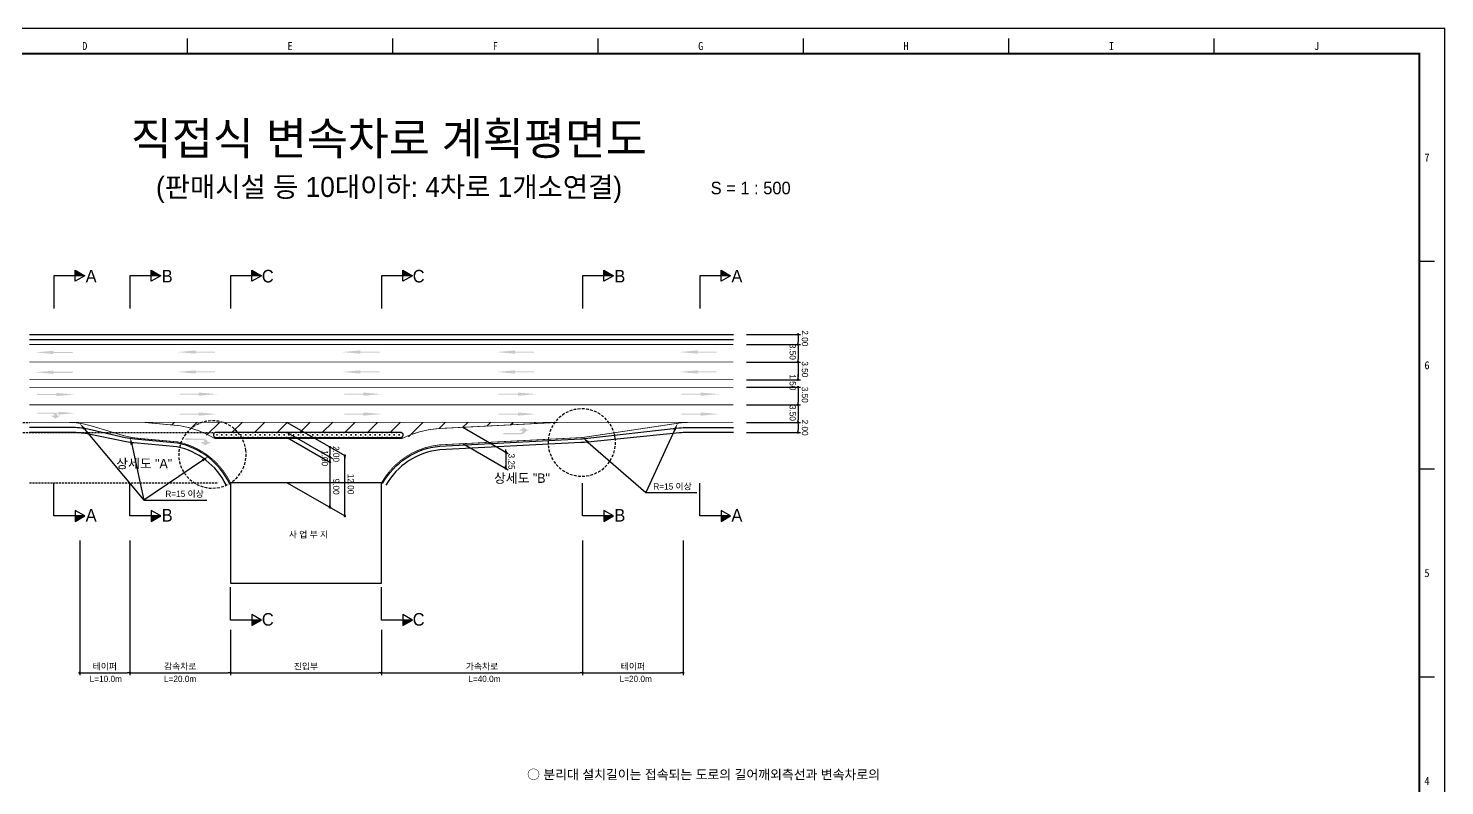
# Model space of a CAD drawing. Header units: millimetres. Extents: x 462 to 886, y -8 to 291.
# Drawn here: x 604.1 to 885.7, y 140.6 to 291.2 of the extents above; entities that cross this region are included whole.
import ezdxf
from ezdxf.enums import TextEntityAlignment as Align

# ---------------------------------------------------------------- set-up
doc = ezdxf.new("R2010")
doc.units = ezdxf.units.MM
doc.header["$LTSCALE"] = 0.25
doc.linetypes.add('HIDDEN', pattern=[9.525, 6.35, -3.175])
for name, color, linetype in [('CC-GSTR-0004', 4, 'Continuous'), ('CM-LANE-0030', 30, 'Continuous'), ('CZ-DIMT-0002', 7, 'Continuous'), ('CZ-LIN1-0007', 7, 'Continuous'), ('CZ-LIN2-0003', 3, 'Continuous'), ('CZ-LINE-0001', 7, 'Continuous'), ('TITLE', 7, 'Continuous')]:
    doc.layers.add(name, color=color, linetype=linetype)
doc.styles.add('돋움', font='')
doc.styles.add('돋음체', font='')
doc.styles.get('돋움').set_extended_font_data('Dotum')
doc.styles.get('돋음체').set_extended_font_data('DotumChe')

# ---------------------------------------------------------------- blocks, each defined once
blk = doc.blocks.new('_Dot')
at = {"color": 0, "linetype": 'ByBlock', "lineweight": -2}
blk.add_line((-0.5, 0), (-1, 0), dxfattribs=at)
at = {"color": 0, "linetype": 'ByBlock', "const_width": 0.5}
blk.add_lwpolyline([(-0.25, 0, 1), (0.25, 0, 1)], format="xyb", close=True, dxfattribs=at)

msp = doc.modelspace()

# ---------------------------------------------------------------- hatches: boundary and pattern name
at = {"layer": 'CM-LANE-0030'}
h = msp.add_hatch(dxfattribs=at)
h.set_pattern_fill('ANSI31', color=256, style=0)
h.set_pattern_definition([(45, (528.5902, -372.115), (-2.245064, 2.245064), [])])
h.paths.add_polyline_path([(678.09, 210.82, -0.776608), (678.33, 209.88, 0.001693), (678.22, 209.82), (679.3, 209.82, -0.090294), (685.59, 211.6), (709.34, 212.82), (627.14, 212.82), (634.2, 212.17, -0.09034), (640.3, 209.82), (641.23, 209.82, 0.001985), (641.1, 209.9, -0.744307), (641.38, 210.82)])
at = {"layer": 'CZ-LIN1-0007'}
for points in [[(609.03, 227.07), (609.03, 226.85), (612.85, 226.85), (612.85, 226.64), (609.03, 226.64), (609.03, 226.42), (605.38, 226.74)], [(637.35, 227.14), (637.35, 226.92), (641.17, 226.92), (641.17, 226.71), (637.35, 226.71), (637.35, 226.49), (633.7, 226.81)], [(670.1, 227.14), (670.1, 226.92), (673.92, 226.92), (673.92, 226.71), (670.1, 226.71), (670.1, 226.49), (666.45, 226.81)], [(700.8, 227.14), (700.8, 226.92), (704.62, 226.92), (704.62, 226.71), (700.8, 226.71), (700.8, 226.49), (697.15, 226.81)], [(737.13, 227.14), (737.13, 226.92), (740.95, 226.92), (740.95, 226.71), (737.13, 226.71), (737.13, 226.49), (733.48, 226.81)], [(609.03, 223.11), (609.03, 222.89), (612.85, 222.89), (612.85, 222.68), (609.03, 222.68), (609.03, 222.46), (605.38, 222.79)], [(637.35, 223.18), (637.35, 222.96), (641.17, 222.96), (641.17, 222.75), (637.35, 222.75), (637.35, 222.53), (633.7, 222.86)], [(670.1, 223.18), (670.1, 222.96), (673.92, 222.96), (673.92, 222.75), (670.1, 222.75), (670.1, 222.53), (666.45, 222.86)], [(700.8, 223.18), (700.8, 222.96), (704.62, 222.96), (704.62, 222.75), (700.8, 222.75), (700.8, 222.53), (697.15, 222.86)], [(737.13, 223.18), (737.13, 222.96), (740.95, 222.96), (740.95, 222.75), (737.13, 222.75), (737.13, 222.53), (733.48, 222.86)], [(609.63, 218.69), (609.63, 218.48), (605.81, 218.48), (605.81, 218.26), (609.63, 218.26), (609.63, 218.05), (613.28, 218.37)], [(637.95, 218.76), (637.95, 218.55), (634.13, 218.55), (634.13, 218.33), (637.95, 218.33), (637.95, 218.12), (641.6, 218.44)], [(670.7, 218.76), (670.7, 218.55), (666.88, 218.55), (666.88, 218.33), (670.7, 218.33), (670.7, 218.12), (674.35, 218.44)], [(701.41, 218.76), (701.41, 218.55), (697.58, 218.55), (697.58, 218.33), (701.41, 218.33), (701.41, 218.12), (705.06, 218.44)], [(737.74, 218.76), (737.74, 218.55), (733.91, 218.55), (733.91, 218.33), (737.74, 218.33), (737.74, 218.12), (741.39, 218.44)], [(608.99, 214.77, -0.267976), (609.9, 214.16), (610.45, 214.17), (609.42, 213.59), (608.59, 214.16), (609.2, 214.16, 0.504994), (608.93, 214.53), (605.88, 214.55), (605.88, 214.79)], [(610.12, 214.94), (610.12, 214.75), (606.69, 214.75), (606.69, 214.56), (610.12, 214.56), (610.12, 214.37), (613.39, 214.65)], [(637.95, 214.8), (637.95, 214.59), (634.13, 214.59), (634.13, 214.37), (637.95, 214.37), (637.95, 214.16), (641.6, 214.48)], [(670.7, 214.8), (670.7, 214.59), (666.88, 214.59), (666.88, 214.37), (670.7, 214.37), (670.7, 214.16), (674.35, 214.48)], [(701.41, 214.8), (701.41, 214.59), (697.58, 214.59), (697.58, 214.37), (701.41, 214.37), (701.41, 214.16), (705.06, 214.48)], [(737.74, 214.8), (737.74, 214.59), (733.91, 214.59), (733.91, 214.37), (737.74, 214.37), (737.74, 214.16), (741.39, 214.48)], [(702.05, 210.46, 0.267976), (703.08, 211.15), (703.71, 211.15), (702.54, 211.81), (701.6, 211.16), (702.29, 211.15, -0.504994), (701.98, 210.74), (698.52, 210.72), (698.52, 210.44)], [(638.76, 209.61, -0.267976), (639.79, 208.92), (640.42, 208.92), (639.25, 208.26), (638.31, 208.91), (639, 208.92, 0.504994), (638.69, 209.33), (635.23, 209.35), (635.23, 209.63)]]:
    msp.add_hatch(color=256, dxfattribs=at).paths.add_polyline_path(points)
at = {"layer": 'CZ-LIN2-0003'}
h = msp.add_hatch(dxfattribs=at)
h.set_pattern_fill('CROSS', color=256, scale=0.075, style=0)
h.set_pattern_definition([(0, (528.59023, -372.1151), (0.47625, 0.47625), [0.238125, -0.714375]), (90, (528.7093, -372.23415), (-0.47625, 0.47625), [0.238125, -0.714375])])
h.paths.add_polyline_path([(641.38, 210.82, 1), (641.38, 209.82), (678.09, 209.82, 1), (678.09, 210.82)])
at = {"layer": 'CZ-LINE-0001'}
for points in [[(613.4, 243.09), (613.4, 241.99), (615.3, 241.99)], [(628.51, 243.09), (628.51, 241.99), (630.42, 241.99)], [(648.51, 243.09), (648.51, 241.99), (650.42, 241.99)], [(678.51, 243.09), (678.51, 241.99), (680.42, 241.99)], [(718.51, 243.09), (718.51, 241.99), (720.42, 241.99)], [(741.79, 243.09), (741.79, 241.99), (743.7, 241.99)], [(615.3, 194.21), (613.4, 194.21), (613.4, 193.12)], [(630.42, 194.21), (628.51, 194.21), (628.51, 193.12)], [(720.42, 194.21), (718.51, 194.21), (718.51, 193.12)], [(743.7, 194.21), (741.79, 194.21), (741.79, 193.12)], [(650.42, 173.52), (648.51, 173.52), (648.51, 172.42)], [(680.42, 173.52), (678.51, 173.52), (678.51, 172.42)]]:
    msp.add_hatch(color=256, dxfattribs=at).paths.add_polyline_path(points)

# ---------------------------------------------------------------- linework, layer by layer
at = {"color": 0, "linetype": 'ByBlock', "lineweight": -2}
for p, q in [((757.1, 230.07), (757.1, 229.82)), ((757.1, 228.57), (757.1, 228.82)), ((757.1, 228.07), (757.1, 227.82)), ((757.1, 225.07), (757.1, 225.32)), ((757.1, 224.57), (757.1, 224.32)), ((757.1, 221.57), (757.1, 221.82)), ((757.1, 221.57), (757.1, 221.82)), ((757.1, 219.57), (757.1, 219.32)), ((757.1, 219.57), (757.1, 219.32)), ((757.1, 216.57), (757.1, 216.82)), ((757.1, 216.07), (757.1, 215.82)), ((757.1, 213.07), (757.1, 213.32)), ((757.1, 212.57), (757.1, 212.32)), ((757.1, 211.07), (757.1, 211.32)), ((664.03, 207.66), (664.03, 207.41)), ((664.03, 206.16), (664.03, 206.41)), ((664.03, 205.66), (664.03, 205.41)), ((666.99, 205.96), (666.99, 205.71)), ((698.98, 207.19), (698.98, 207.44)), ((698.98, 206.69), (698.98, 206.44)), ((664.03, 205.16), (664.03, 205.41)), ((698.97, 203.94), (698.97, 204.19)), ((664.03, 196.16), (664.03, 196.41)), ((666.99, 194.46), (666.99, 194.71))]:
    msp.add_line(p, q, dxfattribs=at)
at = {"color": 0, "linetype": 'ByBlock', "const_width": 0.25}
for points in [[(757.1, 230.2, 1), (757.1, 230.45, 1)], [(757.1, 228.2, 1), (757.1, 228.45, 1)], [(757.1, 228.45, 1), (757.1, 228.2, 1)], [(757.1, 224.7, 1), (757.1, 224.95, 1)], [(757.1, 224.95, 1), (757.1, 224.7, 1)], [(757.1, 221.45, 1), (757.1, 221.2, 1)], [(757.1, 221.45, 1), (757.1, 221.2, 1)], [(757.1, 219.7, 1), (757.1, 219.95, 1)], [(757.1, 219.7, 1), (757.1, 219.95, 1)], [(757.1, 216.2, 1), (757.1, 216.45, 1)], [(757.1, 216.45, 1), (757.1, 216.2, 1)], [(757.1, 212.95, 1), (757.1, 212.7, 1)], [(757.1, 212.7, 1), (757.1, 212.95, 1)], [(757.1, 210.95, 1), (757.1, 210.7, 1)], [(664.03, 207.79, 1), (664.03, 208.04, 1)], [(664.03, 205.79, 1), (664.03, 206.04, 1)], [(664.03, 206.04, 1), (664.03, 205.79, 1)], [(666.99, 206.08, 1), (666.99, 206.33, 1)], [(698.98, 207.07, 1), (698.98, 206.82, 1)], [(698.98, 206.82, 1), (698.98, 207.07, 1)], [(664.03, 205.04, 1), (664.03, 204.79, 1)], [(698.97, 203.82, 1), (698.97, 203.57, 1)], [(664.03, 196.04, 1), (664.03, 195.79, 1)], [(666.99, 194.33, 1), (666.99, 194.08, 1)]]:
    msp.add_lwpolyline(points, format="xyb", close=True, dxfattribs=at)
at = {"layer": 'CC-GSTR-0004'}
for points in [[(604.27, 230.32), (744.27, 230.32)], [(604.27, 229.32), (744.27, 229.32)]]:
    msp.add_lwpolyline(points, dxfattribs=at)
for points in [[(644.05, 200.71, 0.233747), (633.7, 208.7), (625.24, 209.48, -0.032443), (623.32, 209.78), (615.9, 211.45, 0.05541), (612.61, 211.82), (604.27, 211.82)], [(674.49, 200.7, -0.243536), (685.85, 208.11), (713.82, 209.55), (713.82, 209.55, 0.015148), (714.73, 209.62), (714.73, 209.62), (733.44, 211.73), (733.44, 211.73, -0.028019), (735.12, 211.82), (744.27, 211.82)], [(643.38, 200.38, 0.233003), (633.59, 207.96), (625.07, 208.74), (625.07, 208.74, -0.026535), (623.49, 208.97), (623.49, 208.97), (615.73, 210.53), (615.73, 210.53, 0.049491), (612.79, 210.82), (604.27, 210.82)], [(744.27, 210.82), (735.02, 210.82), (735.02, 210.82, 0.024939), (733.53, 210.75), (733.53, 210.75), (714.63, 208.85), (714.63, 208.85, -0.012069), (713.91, 208.8), (713.91, 208.8), (685.91, 207.36, 0.243196), (675.14, 200.33)]]:
    msp.add_lwpolyline(points, format="xyb", dxfattribs=at)
at = {"layer": 'CM-LANE-0030', "const_width": 0.15}
for points in [[(604.27, 221.32), (744.27, 221.32)], [(604.27, 219.82), (744.27, 219.82)]]:
    msp.add_lwpolyline(points, dxfattribs=at)
msp.add_lwpolyline([(709.34, 212.82), (627.14, 212.82), (634.2, 212.17, -0.095329), (641.23, 209.57), (678.22, 209.57, -0.097327), (685.59, 211.6)], format="xyb", close=True, dxfattribs=at)
at = {"layer": 'CZ-LIN1-0007', "const_width": 0.15}
msp.add_lwpolyline([(604.27, 228.32), (744.27, 228.32)], dxfattribs=at)
at = {"layer": 'CZ-LIN1-0007', "linetype": 'HIDDEN', "const_width": 0.15}
for points in [[(604.27, 224.82), (744.27, 224.82)], [(604.27, 216.32), (744.27, 216.32)], [(627.14, 212.82), (612.07, 212.82)], [(709.34, 212.82), (735.39, 212.82)]]:
    msp.add_lwpolyline(points, dxfattribs=at)
at = {"layer": 'CZ-LIN1-0007', "const_width": 0.15}
for points in [[(644.27, 200.82, 0.233982), (633.74, 208.95), (625.77, 209.68), (625.77, 209.68, -0.049984), (622.83, 210.25), (622.83, 210.25), (616.38, 212.19, 0.072993), (612.07, 212.82), (604.27, 212.82)], [(744.27, 212.82), (735.39, 212.82, 0.03724), (733.17, 212.65), (715, 209.93, -0.024362), (713.54, 209.78), (713.54, 209.78), (685.83, 208.36), (685.83, 208.36, 0.243644), (674.27, 200.82)]]:
    msp.add_lwpolyline(points, format="xyb", dxfattribs=at)
at = {"layer": 'CZ-LIN2-0003'}
msp.add_lwpolyline([(678.09, 210.82), (641.38, 210.82, 0.744307), (641.1, 209.9, -0.001985), (641.23, 209.82), (678.22, 209.82, -0.001693), (678.33, 209.88, 0.776608)], format="xyb", close=True, dxfattribs=at)
msp.add_lwpolyline([(674.27, 200.82), (644.27, 200.82), (644.27, 180.82), (674.27, 180.82)], close=True, dxfattribs=at)
at = {"layer": 'CZ-LINE-0001'}
for p, q in [((613.4, 240.89), (613.4, 243.09)), ((613.4, 243.09), (615.3, 241.99)), ((628.51, 240.89), (628.51, 243.09)), ((628.51, 243.09), (630.42, 241.99)), ((648.51, 240.89), (648.51, 243.09)), ((648.51, 243.09), (650.42, 241.99)), ((678.51, 240.89), (678.51, 243.09)), ((678.51, 243.09), (680.42, 241.99)), ((718.51, 240.89), (718.51, 243.09)), ((718.51, 243.09), (720.42, 241.99)), ((741.79, 240.89), (741.79, 243.09)), ((741.79, 243.09), (743.7, 241.99)), ((615.3, 241.99), (609.16, 241.99)), ((609.16, 241.99), (609.16, 235.45)), ((615.3, 241.99), (613.4, 240.89)), ((630.42, 241.99), (624.27, 241.99)), ((624.27, 241.99), (624.27, 235.45)), ((630.42, 241.99), (628.51, 240.89)), ((650.42, 241.99), (644.27, 241.99)), ((644.27, 241.99), (644.27, 235.45)), ((650.42, 241.99), (648.51, 240.89)), ((680.42, 241.99), (674.27, 241.99)), ((674.27, 241.99), (674.27, 235.45)), ((680.42, 241.99), (678.51, 240.89)), ((720.42, 241.99), (714.27, 241.99)), ((714.27, 241.99), (714.27, 235.45)), ((720.42, 241.99), (718.51, 240.89)), ((743.7, 241.99), (737.55, 241.99)), ((737.55, 241.99), (737.55, 235.45)), ((743.7, 241.99), (741.79, 240.89)), ((746.87, 230.32), (757.6, 230.32)), ((746.87, 228.32), (757.6, 228.32)), ((746.87, 228.32), (757.6, 228.32)), ((757.1, 229.82), (757.1, 228.82)), ((757.1, 227.82), (757.1, 225.32)), ((746.87, 224.82), (757.6, 224.82)), ((746.87, 224.82), (757.6, 224.82)), ((757.1, 224.32), (757.1, 221.82)), ((746.87, 221.32), (757.6, 221.32)), ((746.87, 221.32), (757.6, 221.32)), ((746.87, 219.82), (757.6, 219.82)), ((746.87, 219.82), (757.6, 219.82)), ((757.1, 221.82), (757.1, 222.32)), ((757.1, 219.32), (757.1, 218.82)), ((757.1, 219.32), (757.1, 216.82)), ((746.87, 216.32), (757.6, 216.32)), ((746.87, 216.32), (757.6, 216.32)), ((757.1, 215.82), (757.1, 213.32)), ((655.53, 212.82), (666.99, 206.21)), ((690.48, 211.85), (699.48, 206.66)), ((746.87, 212.82), (757.6, 212.82)), ((746.87, 212.82), (757.6, 212.82)), ((757.1, 212.32), (757.1, 211.32)), ((655.53, 210.82), (664.53, 205.63)), ((655.53, 210.82), (664.53, 205.63)), ((655.53, 209.82), (664.03, 204.91)), ((690.47, 208.6), (699.47, 203.4)), ((746.87, 210.82), (757.6, 210.82)), ((664.03, 207.41), (664.03, 206.41)), ((666.99, 194.21), (666.99, 206.21)), ((698.98, 206.44), (698.98, 203.44)), ((664.03, 205.41), (664.03, 195.91)), ((609.16, 194.21), (609.16, 200.76)), ((624.27, 194.21), (624.27, 200.76)), ((655.53, 200.82), (666.99, 194.21)), ((714.27, 194.21), (714.27, 200.76)), ((737.55, 194.21), (737.55, 200.76)), ((627.02, 197.37), (639.54, 197.37)), ((726.81, 198.85), (737.01, 198.85)), ((615.3, 194.21), (613.4, 195.31)), ((613.4, 195.31), (613.4, 193.12)), ((630.42, 194.21), (628.51, 195.31)), ((628.51, 195.31), (628.51, 193.12)), ((720.42, 194.21), (718.51, 195.31)), ((718.51, 195.31), (718.51, 193.12)), ((743.7, 194.21), (741.79, 195.31)), ((741.79, 195.31), (741.79, 193.12)), ((615.3, 194.21), (609.16, 194.21)), ((613.4, 193.12), (615.3, 194.21)), ((630.42, 194.21), (624.27, 194.21)), ((628.51, 193.12), (630.42, 194.21)), ((720.42, 194.21), (714.27, 194.21)), ((718.51, 193.12), (720.42, 194.21)), ((743.7, 194.21), (737.55, 194.21)), ((741.79, 193.12), (743.7, 194.21)), ((614.27, 189.31), (614.27, 162.53)), ((624.27, 189.31), (624.27, 162.53)), ((624.27, 189.31), (624.27, 162.53)), ((714.27, 189.31), (714.27, 162.53)), ((714.27, 189.31), (714.27, 162.53)), ((734.27, 189.31), (734.27, 162.53)), ((644.27, 173.52), (644.27, 180.06)), ((674.27, 173.52), (674.27, 180.06)), ((650.42, 173.52), (648.51, 174.62)), ((648.51, 174.62), (648.51, 172.42)), ((680.42, 173.52), (678.51, 174.62)), ((678.51, 174.62), (678.51, 172.42)), ((650.42, 173.52), (644.27, 173.52)), ((648.51, 172.42), (650.42, 173.52)), ((680.42, 173.52), (674.27, 173.52)), ((678.51, 172.42), (680.42, 173.52)), ((644.27, 171.59), (644.27, 162.53)), ((644.27, 171.59), (644.27, 162.53)), ((674.27, 171.59), (674.27, 162.53)), ((674.27, 171.59), (674.27, 162.53)), ((614.77, 163.03), (623.77, 163.03)), ((624.77, 163.03), (643.77, 163.03)), ((644.77, 163.03), (673.77, 163.03)), ((674.77, 163.03), (713.77, 163.03)), ((714.77, 163.03), (733.77, 163.03))]:
    msp.add_line(p, q, dxfattribs=at)
at = {"layer": 'CZ-LINE-0001', "linetype": 'HIDDEN', "ltscale": 0.25}
for p, q in [((594.61, 212.82), (604.27, 212.82)), ((594.61, 210.82), (640.84, 210.82)), ((604.27, 200.82), (641.81, 200.82))]:
    msp.add_line(p, q, dxfattribs=at)
at = {"layer": 'CZ-LINE-0001', "linetype": 'HIDDEN', "ltscale": 0.35}
for p, q in [((720.76, 209.61), (720.76, 209.61)), ((647.32, 207.24), (647.32, 207.24))]:
    msp.add_line(p, q, dxfattribs=at)
at = {"layer": 'CZ-LINE-0001'}
for points in [[(615.21, 211.51), (627.02, 197.37)], [(732.54, 211.29), (726.81, 198.85)], [(624.61, 208.43), (627.02, 197.37)], [(715.4, 208.85), (726.81, 198.85)], [(638.71, 205.28), (627.02, 197.37)]]:
    msp.add_lwpolyline(points, dxfattribs=at)
at = {"layer": 'CZ-LINE-0001', "linetype": 'HIDDEN', "ltscale": 0.35}
for centre in [(714.11, 208.82), (640.67, 206.45)]:
    msp.add_arc(centre, 6.7, 6.7667, 6.749, dxfattribs=at)
at = {"layer": 'CZ-LINE-0001'}
for points in [[(615.02, 211.35), (614.25, 212.66), (615.4, 211.67)], [(732.31, 211.4), (733.17, 212.65), (732.77, 211.19)], [(624.36, 208.38), (624.29, 209.89), (624.85, 208.48)], [(715.24, 208.66), (714.27, 209.84), (715.57, 209.04)], [(638.57, 205.48), (639.96, 206.12), (638.85, 205.07)]]:
    msp.add_solid(points, dxfattribs=at)
at = {"layer": 'TITLE', "color": 7, "linetype": 'Continuous'}
for p, q in [((635.7, 286.16), (635.7, 289.19)), ((676.52, 286.16), (676.52, 289.19)), ((717.35, 286.16), (717.35, 289.19)), ((758.17, 286.16), (758.17, 289.19)), ((799, 286.16), (799, 289.19)), ((839.82, 286.16), (839.82, 289.19)), ((883.67, 244.84), (880.65, 244.84)), ((883.67, 203.51), (880.65, 203.51)), ((883.67, 162.18), (880.65, 162.18))]:
    msp.add_line(p, q, dxfattribs=at)
at = {"layer": 'TITLE'}
msp.add_lwpolyline([(462.32, -8.17), (885.68, -8.17), (885.68, 291.2), (462.32, 291.2)], close=True, dxfattribs=at)
at = {"layer": 'TITLE', "linetype": 'Continuous', "const_width": 0.403}
msp.add_lwpolyline([(472.4, -3.14), (472.4, 286.16), (880.65, 286.16), (880.65, -3.14)], close=True, dxfattribs=at)

# ---------------------------------------------------------------- block references
at = {"layer": 'CZ-LINE-0001', "xscale": 0.5, "yscale": 0.5, "zscale": 0.5, "rotation": 180}
for p in [(614.27, 163.03), (624.27, 163.03), (644.27, 163.03), (674.27, 163.03), (714.27, 163.03)]:
    msp.add_blockref('_Dot', p, dxfattribs=at)
at = {"layer": 'CZ-LINE-0001', "xscale": 0.5, "yscale": 0.5, "zscale": 0.5}
for p in [(624.27, 163.03), (644.27, 163.03), (674.27, 163.03), (714.27, 163.03), (734.27, 163.03)]:
    msp.add_blockref('_Dot', p, dxfattribs=at)

# ---------------------------------------------------------------- texts
at = {"layer": 'CZ-DIMT-0002', "style": '돋움'}
for s, height, p in [('A', 2.5, (616.55, 241.91)), ('B', 2.5, (631.67, 241.91)), ('C', 2.5, (651.67, 241.91)), ('C', 2.5, (681.67, 241.91)), ('B', 2.5, (721.67, 241.91)), ('A', 2.5, (744.95, 241.91)), ('상세도 "A"', 1.875, (627.09, 204.64)), ('상세도 "B"', 1.875, (702.21, 201.74)), ('R=15 이상', 1.25, (732.15, 200.1)), ('R=15 이상', 1.25, (635.13, 198.62)), ('A', 2.5, (616.55, 194.35)), ('B', 2.5, (631.67, 194.35)), ('B', 2.5, (721.67, 194.35)), ('A', 2.5, (744.95, 194.35)), ('사 업 부 지', 1.25, (659.76, 190.53)), ('C', 2.5, (651.67, 173.65)), ('C', 2.5, (681.67, 173.65)), ('L=10.0m', 1.25, (619.47, 161.81)), ('L=20.0m', 1.25, (634.24, 161.81)), ('L=40.0m', 1.25, (694.74, 161.81)), ('L=20.0m', 1.25, (724.83, 161.81))]:
    msp.add_text(s, height=height, dxfattribs=at).set_placement(p, align=Align.MIDDLE_CENTER)
for s, p in [('2.00', (757.86, 231.13)), ('3.50', (755.42, 228.44)), ('3.50', (757.86, 224.97)), ('1.50', (755.42, 222.38)), ('3.50', (757.86, 219.91)), ('3.50', (755.42, 216.3)), ('2.00', (757.86, 213.38))]:
    msp.add_text(s, height=1.25, rotation=270, dxfattribs=at).set_placement(p)
msp.add_text('○ 분리대 설치길이는 접속되는 도로의 길어깨외측선과 변속차로의', height=1.875, dxfattribs=at).set_placement((703.23, 142.8), align=Align.MIDDLE_LEFT)
at = {"layer": 'CZ-DIMT-0002', "char_height": 1.25, "attachment_point": 5, "rotation": 270, "style": '돋움'}
for s, insert in [('1.00', (663.02, 205.72)), ('\\A1;2.00', (665.28, 206.53)), ('3.25', (700.13, 205.04)), ('9.00', (665.28, 200.05)), ('12.00', (668.17, 200.56))]:
    msp.add_mtext(s, dxfattribs=dict(at, insert=insert))
at = {"layer": 'CZ-LINE-0001', "char_height": 1.25, "attachment_point": 5, "style": '돋움'}
for s, insert in [('\\A1;테이퍼', (619.27, 164.23)), ('\\A1;감속차로', (634.27, 164.23)), ('\\A1;진입부', (659.27, 164.23)), ('\\A1;가속차로', (694.27, 164.23)), ('\\A1;테이퍼', (724.27, 164.23))]:
    msp.add_mtext(s, dxfattribs=dict(at, insert=insert))
at = {"layer": 'TITLE', "color": 3, "linetype": 'Continuous', "style": '돋음체'}
for s, p in [('D', (615.29, 287.68)), ('E', (656.11, 287.68)), ('F', (696.93, 287.68)), ('G', (737.76, 287.68)), ('H', (778.58, 287.68)), ('I', (819.41, 287.68)), ('J', (860.23, 287.68)), ('7', (882.16, 265.51)), ('6', (882.16, 224.18)), ('5', (882.16, 182.85)), ('4', (882.16, 141.52))]:
    msp.add_text(s, height=1.59, dxfattribs=at).set_placement(p, align=Align.MIDDLE)
at = {"layer": 'TITLE', "style": '돋움'}
for s, height, p in [('직접식 변속차로 계획평면도', 6.5, (675.74, 269.29)), ('(판매시설 등 10대이하: 4차로 1개소연결)', 4, (675.78, 259.66))]:
    msp.add_text(s, height=height, dxfattribs=at).set_placement(p, align=Align.MIDDLE_CENTER)
msp.add_text('S = 1 : 500', height=2.5, dxfattribs=at).set_placement((739.73, 259.44), align=Align.MIDDLE_LEFT)

doc.saveas('drawing.dxf')
